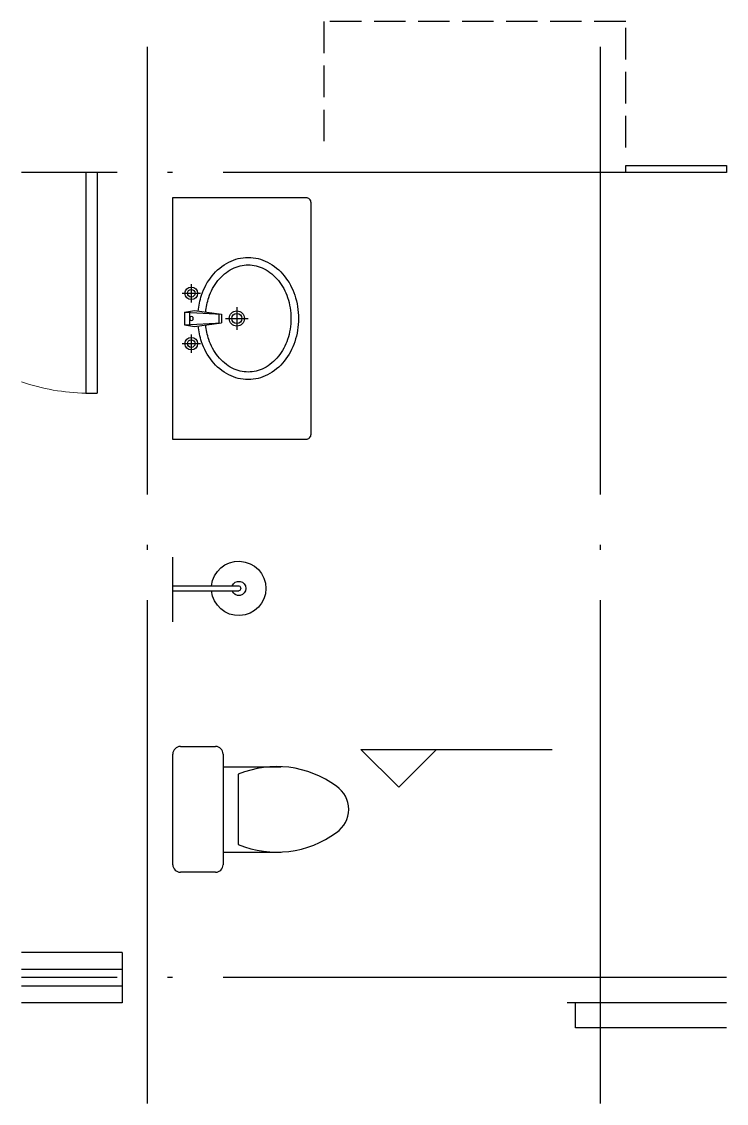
# Model space of a CAD drawing. Extents: x -737978 to 768813, y -372247 to 1140308.
# Drawn here: x 190095 to 192895, y -253852 to -249552 of the extents above; entities that cross this region are included whole.
import ezdxf

# ---------------------------------------------------------------- set-up
doc = ezdxf.new("R2010")
doc.units = 0
doc.header["$LTSCALE"] = 1000
doc.header["$MEASUREMENT"] = 0
doc.linetypes.add('DASH', pattern=[0.35, 0.25, -0.1])
doc.linetypes.add('DOTE', pattern=[2.42, 2, -0.2, 0.02, -0.2])
doc.layers.get('0').update_dxf_attribs({"linetype": 'CONTINUOUS'})
for name, color, linetype in [('A-FLOR-OTHER1-ON', 253, 'CONTINUOUS'), ('DIM_ELEV', 3, 'CONTINUOUS'), ('DOTE', 1, 'DOTE'), ('J-FURN-厨卫', 253, 'CONTINUOUS'), ('WINDOW', 4, 'CONTINUOUS')]:
    doc.layers.add(name, color=color, linetype=linetype)

# ---------------------------------------------------------------- blocks, each defined once
blk = doc.blocks.new('$plan$00002939')
at = {"layer": 'J-FURN-厨卫'}
blk.add_line((-10, 0), (10, 0), dxfattribs=at)
for points in [[(-123.6, 0), (132.9, 0)], [(-10, 0), (-10, -263.3)], [(10, 0), (10, -263.3)]]:
    blk.add_lwpolyline(points, dxfattribs=at)
for centre, radius, start, end in [((0, -262.5), 108.1, 95.306, 84.694), ((0, -262.5), 28.3, 110.6725, 69.3275), ((0, -260.2), 10.5, 197.2381, 342.7619)]:
    blk.add_arc(centre, radius, start, end, dxfattribs=at)
blk = doc.blocks.new('dsdsdssfdsd')
at = {"layer": 'J-FURN-厨卫'}
for p, q in [((4273.2, 23983.8), (4273.2, 24056.9)), ((4309.7, 24020.4), (4236.7, 24020.4)), ((4092.2, 23875.3), (4092.2, 23965.4)), ((4260.7, 23951.8), (4153, 23937.1)), ((4299.6, 23945.4), (4260.7, 23951.8)), ((4137.3, 23920.4), (4047.2, 23920.4)), ((4299.6, 23945.4), (4153, 23937.1)), ((4153, 23903.7), (4153, 23937.1)), ((4163.1, 23903.2), (4163.1, 23937.5)), ((4279.9, 23896.5), (4279.9, 23944.2)), ((4299.6, 23895.4), (4299.6, 23945.4)), ((4299.6, 23895.4), (4153, 23903.7)), ((4260.7, 23888.9), (4153, 23903.7)), ((4299.6, 23895.4), (4260.7, 23888.9)), ((4273.2, 23783.8), (4273.2, 23856.9)), ((4309.7, 23820.4), (4236.7, 23820.4))]:
    blk.add_line(p, q, dxfattribs=at)
blk.add_lwpolyline([(4347.2, 24400.4), (3817.2, 24400.4, 0.414214), (3797.2, 24380.4), (3797.2, 23460.4, 0.414214), (3817.2, 23440.4), (4347.2, 23440.4)], format="xyb", close=True, dxfattribs=at)
for points in [[(3847.2, 23920.4, -0.080052), (3862.2, 24013.2, -0.088849), (3903.6, 24089.6, -0.104988), (3970.4, 24144.4, -0.12017), (4047.2, 24163.2, -0.12017), (4124.1, 24144.4, -0.104988), (4190.9, 24089.6, -0.088849), (4232.3, 24013.2, -0.055034), (4245.8, 23949.8, -0.080052)], [(3877.2, 23920.4, -0.080052), (3890.7, 24003.8, -0.088849), (3927, 24070.8, -0.104988), (3984.2, 24117.8, -0.12017), (4047.2, 24133.2, -0.12017), (4110.2, 24117.8, -0.104988), (4167.4, 24070.8, -0.088849), (4203.8, 24003.8, -0.056066), (4216, 23945.7, -0.080052)], [(4245.8, 23891, -0.055034), (4232.3, 23827.5, -0.088849), (4190.9, 23751.1, -0.104988), (4124.1, 23696.3, -0.12017), (4047.2, 23677.5, -0.12017), (3970.4, 23696.3, -0.104988), (3903.6, 23751.1, -0.088849), (3862.2, 23827.5, -0.080052), (3847.2, 23920.4, -0.080052)], [(4216, 23895, -0.056066), (4203.8, 23836.9, -0.088849), (4167.4, 23769.9, -0.104988), (4110.2, 23722.9, -0.12017), (4047.2, 23707.5, -0.12017), (3984.2, 23722.9, -0.104988), (3927, 23769.9, -0.088849), (3890.7, 23836.9, -0.080052), (3877.2, 23920.4, -0.080052)]]:
    blk.add_lwpolyline(points, format="xyb", dxfattribs=at)
for centre, radius in [((4273.2, 24020.4), 25), ((4273.2, 24020.4), 15), ((4092.2, 23920.4), 30), ((4092.2, 23920.4), 20), ((4273.2, 23820.4), 25), ((4273.2, 23820.4), 15)]:
    blk.add_circle(centre, radius, dxfattribs=at)
for centre, start, end in [((4272.5, 23921.5), 350.5252, 189.4748), ((4272.5, 23919.2), 170.5252, 9.4748)]:
    blk.add_arc(centre, 7.19, start, end, dxfattribs=at)
blk = doc.blocks.new('A$C22166362')
at = {"layer": 'J-FURN-厨卫'}
for p, q in [((529.2, 500), (669.2, 500)), ((499.2, 30), (499.2, 470)), ((699.2, 470), (699.2, 30)), ((498.8, 419.7), (268.8, 419.7)), ((438.8, 110.3), (438.8, 389.7)), ((498.8, 80.3), (268.8, 80.3)), ((669.2, 0), (529.2, 0))]:
    blk.add_line(p, q, dxfattribs=at)
for centre, radius, start, end in [((529.2, 470), 30, 90, 180), ((669.2, 470), 30, 0, 90), ((286.4, 22.6), 397.5, 67.4505, 126.6381), ((109.7, 250), 109.8, 123.4509, 236.5491), ((286.4, 477.4), 397.5, 233.3619, 292.5495), ((529.2, 30), 30, 180, 270), ((669.2, 30), 30, 270, 0)]:
    blk.add_arc(centre, radius, start, end, dxfattribs=at)

msp = doc.modelspace()

# ---------------------------------------------------------------- linework, layer by layer
at = {"extrusion": (0, 0, -1)}
for p, q in [((190395.3, -250152.3), (190350.3, -250152.3)), ((190350.3, -250152.3), (190350.3, -251029.8)), ((190395.3, -250152.3), (190395.3, -251029.8)), ((190350.3, -251029.8), (190395.3, -251029.8))]:
    msp.add_line(p, q, dxfattribs=at)
for p, q in [((190495.3, -253252.3), (190095.3, -253252.3)), ((190495.3, -253252.3), (190495.3, -253452.3)), ((190095.3, -253318.9), (190495.3, -253318.9)), ((190095.3, -253385.6), (190495.3, -253385.6)), ((190495.3, -253452.3), (190095.3, -253452.3))]:
    msp.add_line(p, q)
at = {"color": 1, "linetype": 'DASH', "ltscale": 0.5}
msp.add_lwpolyline([(192495.3, -250052.3), (192495.3, -249552.3), (191295.3, -249552.3), (191295.3, -250052.3)], dxfattribs=at)
at = {"lineweight": 13, "extrusion": (0, 0, -1)}
msp.add_arc((-190372.8, -250152.3), 877.5, 271.4693, 288.4356, dxfattribs=at)
at = {"layer": 'A-FLOR-OTHER1-ON'}
for points in [[(192895.3, -253452.3), (192262.6, -253452.3)], [(192295.3, -253552.3), (192295.3, -253452.3)], [(192895.3, -253552.3), (192395.3, -253552.3), (192295.3, -253552.3)]]:
    msp.add_lwpolyline(points, dxfattribs=at)
at = {"layer": 'DIM_ELEV'}
for p, q in [((191593.5, -252595.1), (191443.5, -252445.1)), ((191443.5, -252445.1), (192203, -252445.1)), ((191593.5, -252595.1), (191743.5, -252445.1))]:
    msp.add_line(p, q, dxfattribs=at)
at = {"layer": 'DOTE'}
for p, q in [((190595.3, -253852.3), (190595.3, -249652.3)), ((192395.3, -253852.3), (192395.3, -249652.3)), ((192895.3, -250152.3), (190095.3, -250152.3)), ((192895.3, -253352.3), (190095.3, -253352.3))]:
    msp.add_line(p, q, dxfattribs=at)
at = {"layer": 'WINDOW'}
msp.add_lwpolyline([(192495.3, -250124.3), (192895.3, -250124.3), (192895.3, -250152.3), (192495.3, -250152.3)], close=True, dxfattribs=at)

# ---------------------------------------------------------------- block references
at = {"layer": 'J-FURN-厨卫'}
for name, p, rotation in [('dsdsdssfdsd', (195042.5, -226811.9), 179.9999999978138), ('A$C22166362', (191395, -252433.6), 180)]:
    msp.add_blockref(name, p, dxfattribs=dict(at, rotation=rotation))
at = {"layer": 'J-FURN-厨卫', "extrusion": (0, 0, -1), "zscale": -1, "rotation": 270}
msp.add_blockref('$plan$00002939', (-190695.3, -251805.3), dxfattribs=at)

doc.saveas('drawing.dxf')
